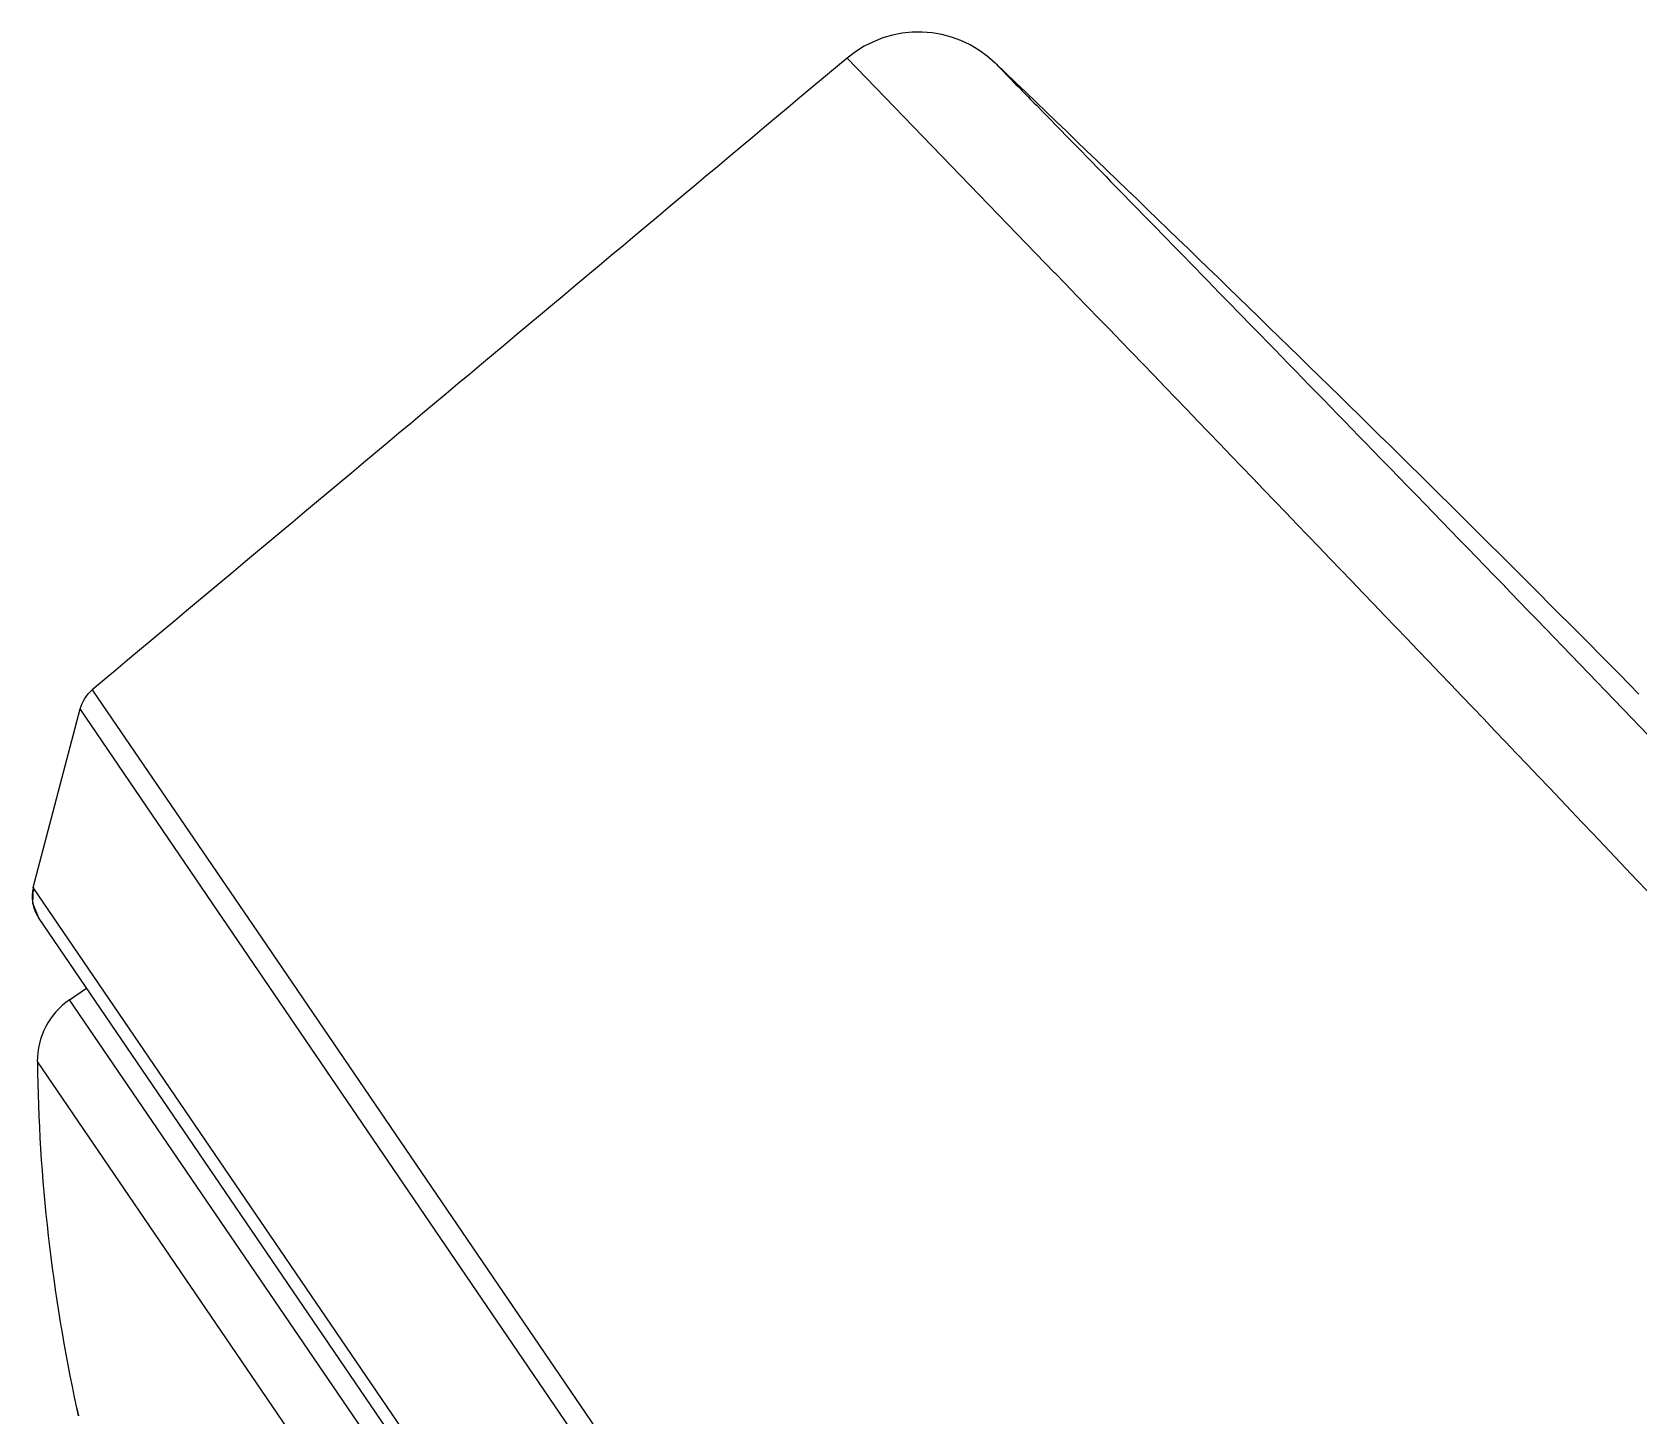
# Model space of a CAD drawing. Extents: x 0 to 1693, y 0 to 1240.
# Drawn here: x 1167.32 to 1189.04, y 672.42 to 691.13 of the extents above; entities that cross this region are included whole.
import ezdxf

# ---------------------------------------------------------------- set-up
doc = ezdxf.new("R2010")
doc.units = 0
doc.header["$LTSCALE"] = 14
doc.header["$MEASUREMENT"] = 0
doc.layers.add('DEF_LAYER_ASSEM_MEMBER', color=7, linetype='CONTINUOUS')

msp = doc.modelspace()

# ---------------------------------------------------------------- linework, layer by layer
at = {"layer": 'DEF_LAYER_ASSEM_MEMBER', "color": 9, "linetype": 'Continuous'}
for p, q in [((1181.141, 687.878), (1178.337, 690.781)), ((1168.131, 682.236), (1168.148, 682.211)), ((1168.148, 682.211), (1170.548, 678.693)), ((1169.751, 679.357), (1167.969, 681.98)), ((1211.183, 615.22), (1167.334, 679.564)), ((1211.873, 617.545), (1169.751, 679.357)), ((1170.548, 678.693), (1170.559, 678.677)), ((1170.559, 678.677), (1213.711, 615.369)), ((1209.948, 616.233), (1167.825, 678.045)), ((1167.388, 677.207), (1209.008, 616.133)), ((1167.92, 672.524), (1167.919, 672.526)), ((1167.946, 672.416), (1167.92, 672.524))]:
    msp.add_line(p, q, dxfattribs=at)
at = {"layer": 'DEF_LAYER_ASSEM_MEMBER', "color": 7, "linetype": 'Continuous'}
for p, q in [((1167.334, 679.564), (1167.969, 681.98)), ((1167.334, 679.564), (1167.325, 679.352)), ((1167.325, 679.352), (1167.405, 679.156)), ((1210.828, 615.435), (1167.405, 679.156)), ((1167.825, 678.045), (1168.055, 678.201)), ((1167.922, 672.515), (1167.946, 672.416))]:
    msp.add_line(p, q, dxfattribs=at)
for centre, radius, start, end in [((1179.301, 689.631), 1.5, 46.1938, 129.9798), ((1167.818, 679.437), 0.5, 165.2731, 214.2731), ((1168.388, 677.219), 1, 124.2731, 180.6661), ((1190.688, 677.478), 23.301, 180.6661, 192.2696)]:
    msp.add_arc(centre, radius, start, end, dxfattribs=at)
for points, start_tangent, end_tangent in [([(1178.337, 690.781), (1168.13, 682.237)], (-0.766415, -0.642346), (-0.767247, -0.641352)), ([(1189.042, 682.179), (1180.339, 690.714)], (-0.701933, 0.712243), (-0.721815, 0.692086)), ([(1167.969, 681.98), (1168.131, 682.236)], (0.255278, 0.966868), (0.766374, 0.642395))]:
    msp.add_spline(points, degree=3, dxfattribs=dict(at, start_tangent=start_tangent, end_tangent=end_tangent))
at = {"layer": 'DEF_LAYER_ASSEM_MEMBER', "color": 9, "linetype": 'Continuous'}
for points, start_tangent, end_tangent in [([(1180.339, 690.714), (1180.484, 690.565), (1180.923, 690.115), (1181.649, 689.371), (1182.654, 688.34), (1183.924, 687.037), (1185.446, 685.473), (1189.173, 681.617)], (0.72181, -0.692092), (0.692891, -0.721042)), ([(1226.238, 632.363), (1224.242, 635.315), (1222.022, 638.704), (1219.601, 642.464), (1216.919, 646.469), (1213.958, 650.606), (1210.752, 654.791), (1207.382, 658.971), (1203.935, 663.101), (1197.067, 670.973), (1190.636, 677.945), (1181.141, 687.88)], (-0.544815, 0.838556), (-0.694865, 0.71914))]:
    msp.add_spline(points, degree=3, dxfattribs=dict(at, start_tangent=start_tangent, end_tangent=end_tangent))

doc.saveas('drawing.dxf')
